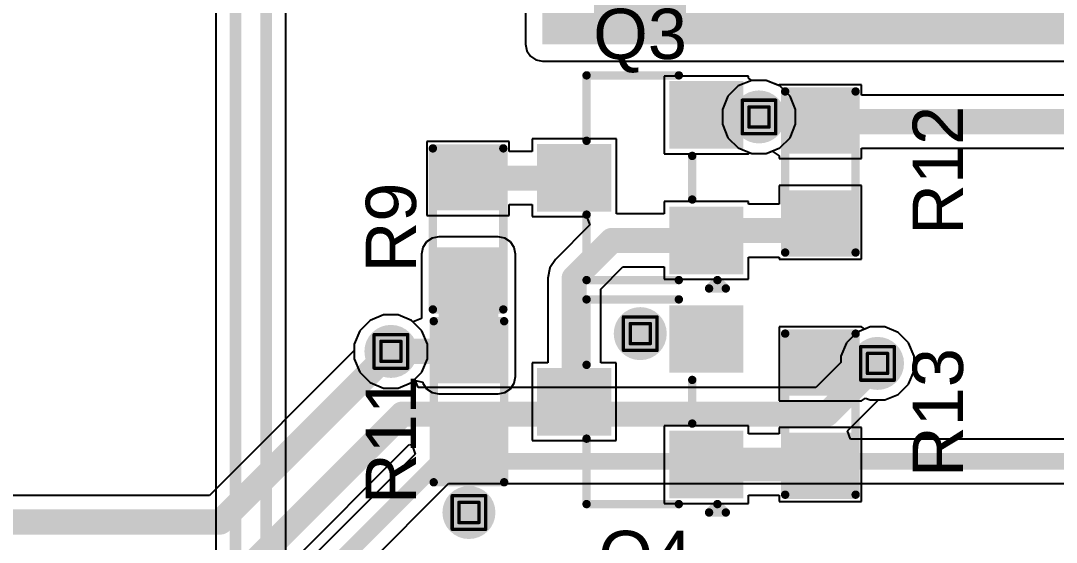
# Model space of a CAD drawing. Header units: inches. Extents: x -6 to 198, y 0 to 119.
# Drawn here: x 22.61 to 38.29, y 30.52 to 38.42 of the extents above; entities that cross this region are included whole.
import ezdxf

# ---------------------------------------------------------------- set-up
doc = ezdxf.new("R2010")
doc.units = ezdxf.units.IN
for name, color, linetype in [('Bottom Layer', 5, 'Continuous'), ('Bottom Solder', 6, 'Continuous'), ('Drill Drawing', 1, 'Continuous'), ('Top Layer', 1, 'Continuous'), ('Top Overlay', 2, 'Continuous'), ('Top Paste', 8, 'Continuous'), ('Top Solder', 216, 'Continuous'), ('Via Holes', 16, 'Continuous')]:
    doc.layers.add(name, color=color, linetype=linetype)
doc.styles.add('Arial', font='', dxfattribs={"height": 0.2})
doc.styles.get('Arial').set_extended_font_data('Arial')

# ---------------------------------------------------------------- blocks, each defined once
blk = doc.blocks.new('R___0603_57')
at = {"layer": 'Top Layer'}
for points in [[(-0.3809999999999999, 0.4445), (-0.3809999999999999, -0.4445), (-1.143, -0.4445), (-1.143, 0.4445)], [(1.143, 0.4445), (1.143, -0.4445), (0.3809999999999999, -0.4445), (0.3809999999999999, 0.4445)]]:
    blk.add_hatch(color=1, dxfattribs=at).paths.add_polyline_path(points)
at = {"layer": 'Top Paste'}
for points in [[(-0.3809999999999999, 0.4445), (-0.3809999999999999, -0.4445), (-1.143, -0.4445), (-1.143, 0.4445)], [(1.143, 0.4445), (1.143, -0.4445), (0.3809999999999999, -0.4445), (0.3809999999999999, 0.4445)]]:
    blk.add_hatch(color=8, dxfattribs=at).paths.add_polyline_path(points)
at = {"layer": 'Top Solder'}
for points in [[(-0.2794, 0.5460999999999999), (-0.2794, -0.5460999999999999), (-1.2446, -0.5460999999999999), (-1.2446, 0.5460999999999999)], [(1.2446, 0.5460999999999999), (1.2446, -0.5460999999999999), (0.2794, -0.5460999999999999), (0.2794, 0.5460999999999999)]]:
    blk.add_hatch(color=216, dxfattribs=at).paths.add_polyline_path(points)
at = {"layer": 'Top Overlay', "const_width": 0.127}
for points in [[(1.2192, 0.5334), (-1.2192, 0.5334)], [(-1.2192, -0.5334), (-1.2192, 0.5334)], [(1.2192, -0.5334), (1.2192, 0.5334)], [(1.2192, -0.5334), (-1.2192, -0.5334)]]:
    blk.add_lwpolyline(points, dxfattribs=at)
at = {"layer": 'Top Overlay', "const_width": 0.0635}
for points in [[(-1.25095, 0.5334, 1), (-1.18745, 0.5334, 1)], [(-1.25095, 0.5334, 1), (-1.18745, 0.5334, 1)], [(1.18745, 0.5334, 1), (1.25095, 0.5334, 1)], [(1.18745, 0.5334, 1), (1.25095, 0.5334, 1)], [(-1.25095, -0.5334, 1), (-1.18745, -0.5334, 1)], [(-1.25095, -0.5334, 1), (-1.18745, -0.5334, 1)], [(1.18745, -0.5334, 1), (1.25095, -0.5334, 1)], [(1.18745, -0.5334, 1), (1.25095, -0.5334, 1)]]:
    blk.add_lwpolyline(points, format="xyb", close=True, dxfattribs=at)
blk = doc.blocks.new('R___0603_58')
at = {"layer": 'Top Layer'}
for points in [[(-0.3809999999999999, 0.4445), (-0.3809999999999999, -0.4445), (-1.143, -0.4445), (-1.143, 0.4445)], [(1.143, 0.4445), (1.143, -0.4445), (0.3809999999999999, -0.4445), (0.3809999999999999, 0.4445)]]:
    blk.add_hatch(color=1, dxfattribs=at).paths.add_polyline_path(points)
at = {"layer": 'Top Paste'}
for points in [[(-0.3809999999999999, 0.4445), (-0.3809999999999999, -0.4445), (-1.143, -0.4445), (-1.143, 0.4445)], [(1.143, 0.4445), (1.143, -0.4445), (0.3809999999999999, -0.4445), (0.3809999999999999, 0.4445)]]:
    blk.add_hatch(color=8, dxfattribs=at).paths.add_polyline_path(points)
at = {"layer": 'Top Solder'}
for points in [[(-0.2794, 0.5460999999999999), (-0.2794, -0.5460999999999999), (-1.2446, -0.5460999999999999), (-1.2446, 0.5460999999999999)], [(1.2446, 0.5460999999999999), (1.2446, -0.5460999999999999), (0.2794, -0.5460999999999999), (0.2794, 0.5460999999999999)]]:
    blk.add_hatch(color=216, dxfattribs=at).paths.add_polyline_path(points)
at = {"layer": 'Top Overlay', "const_width": 0.127}
for points in [[(1.2192, 0.5334), (-1.2192, 0.5334)], [(-1.2192, -0.5334), (-1.2192, 0.5334)], [(1.2192, -0.5334), (1.2192, 0.5334)], [(1.2192, -0.5334), (-1.2192, -0.5334)]]:
    blk.add_lwpolyline(points, dxfattribs=at)
at = {"layer": 'Top Overlay', "const_width": 0.0635}
for points in [[(-1.25095, 0.5334, 1), (-1.18745, 0.5334, 1)], [(-1.25095, 0.5334, 1), (-1.18745, 0.5334, 1)], [(1.18745, 0.5334, 1), (1.25095, 0.5334, 1)], [(1.18745, 0.5334, 1), (1.25095, 0.5334, 1)], [(-1.25095, -0.5334, 1), (-1.18745, -0.5334, 1)], [(-1.25095, -0.5334, 1), (-1.18745, -0.5334, 1)], [(1.18745, -0.5334, 1), (1.25095, -0.5334, 1)], [(1.18745, -0.5334, 1), (1.25095, -0.5334, 1)]]:
    blk.add_lwpolyline(points, format="xyb", close=True, dxfattribs=at)
blk = doc.blocks.new('R___0603_59')
at = {"layer": 'Top Layer'}
for points in [[(-0.3809999999999999, 0.4445), (-0.3809999999999999, -0.4445), (-1.143, -0.4445), (-1.143, 0.4445)], [(1.143, 0.4445), (1.143, -0.4445), (0.3809999999999999, -0.4445), (0.3809999999999999, 0.4445)]]:
    blk.add_hatch(color=1, dxfattribs=at).paths.add_polyline_path(points)
at = {"layer": 'Top Paste'}
for points in [[(-0.3809999999999999, 0.4445), (-0.3809999999999999, -0.4445), (-1.143, -0.4445), (-1.143, 0.4445)], [(1.143, 0.4445), (1.143, -0.4445), (0.3809999999999999, -0.4445), (0.3809999999999999, 0.4445)]]:
    blk.add_hatch(color=8, dxfattribs=at).paths.add_polyline_path(points)
at = {"layer": 'Top Solder'}
for points in [[(-0.2794, 0.5460999999999999), (-0.2794, -0.5460999999999999), (-1.2446, -0.5460999999999999), (-1.2446, 0.5460999999999999)], [(1.2446, 0.5460999999999999), (1.2446, -0.5460999999999999), (0.2794, -0.5460999999999999), (0.2794, 0.5460999999999999)]]:
    blk.add_hatch(color=216, dxfattribs=at).paths.add_polyline_path(points)
at = {"layer": 'Top Overlay', "const_width": 0.127}
for points in [[(-1.2192, 0.5334), (-1.2192, -0.5334)], [(-1.2192, 0.5334), (1.2192, 0.5334)], [(1.2192, 0.5334), (1.2192, -0.5334)], [(-1.2192, -0.5334), (1.2192, -0.5334)]]:
    blk.add_lwpolyline(points, dxfattribs=at)
at = {"layer": 'Top Overlay', "const_width": 0.0635}
for points in [[(-1.25095, 0.5334, 1), (-1.18745, 0.5334, 1)], [(-1.25095, 0.5334, 1), (-1.18745, 0.5334, 1)], [(1.18745, 0.5334, 1), (1.25095, 0.5334, 1)], [(1.18745, 0.5334, 1), (1.25095, 0.5334, 1)], [(-1.25095, -0.5334, 1), (-1.18745, -0.5334, 1)], [(-1.25095, -0.5334, 1), (-1.18745, -0.5334, 1)], [(1.18745, -0.5334, 1), (1.25095, -0.5334, 1)], [(1.18745, -0.5334, 1), (1.25095, -0.5334, 1)]]:
    blk.add_lwpolyline(points, format="xyb", close=True, dxfattribs=at)
blk = doc.blocks.new('R___0603_61')
at = {"layer": 'Top Layer'}
for points in [[(-0.3809999999999999, 0.4445), (-0.3809999999999999, -0.4445), (-1.143, -0.4445), (-1.143, 0.4445)], [(1.143, 0.4445), (1.143, -0.4445), (0.3809999999999999, -0.4445), (0.3809999999999999, 0.4445)]]:
    blk.add_hatch(color=1, dxfattribs=at).paths.add_polyline_path(points)
at = {"layer": 'Top Paste'}
for points in [[(-0.3809999999999999, 0.4445), (-0.3809999999999999, -0.4445), (-1.143, -0.4445), (-1.143, 0.4445)], [(1.143, 0.4445), (1.143, -0.4445), (0.3809999999999999, -0.4445), (0.3809999999999999, 0.4445)]]:
    blk.add_hatch(color=8, dxfattribs=at).paths.add_polyline_path(points)
at = {"layer": 'Top Solder'}
for points in [[(-0.2794, 0.5460999999999999), (-0.2794, -0.5460999999999999), (-1.2446, -0.5460999999999999), (-1.2446, 0.5460999999999999)], [(1.2446, 0.5460999999999999), (1.2446, -0.5460999999999999), (0.2794, -0.5460999999999999), (0.2794, 0.5460999999999999)]]:
    blk.add_hatch(color=216, dxfattribs=at).paths.add_polyline_path(points)
at = {"layer": 'Top Overlay', "const_width": 0.127}
for points in [[(-1.2192, -0.5334), (-1.2192, 0.5334)], [(1.2192, 0.5334), (-1.2192, 0.5334)], [(1.2192, -0.5334), (1.2192, 0.5334)], [(1.2192, -0.5334), (-1.2192, -0.5334)]]:
    blk.add_lwpolyline(points, dxfattribs=at)
at = {"layer": 'Top Overlay', "const_width": 0.0635}
for points in [[(-1.25095, 0.5334, 1), (-1.18745, 0.5334, 1)], [(-1.25095, 0.5334, 1), (-1.18745, 0.5334, 1)], [(1.18745, 0.5334, 1), (1.25095, 0.5334, 1)], [(1.18745, 0.5334, 1), (1.25095, 0.5334, 1)], [(-1.25095, -0.5334, 1), (-1.18745, -0.5334, 1)], [(-1.25095, -0.5334, 1), (-1.18745, -0.5334, 1)], [(1.18745, -0.5334, 1), (1.25095, -0.5334, 1)], [(1.18745, -0.5334, 1), (1.25095, -0.5334, 1)]]:
    blk.add_lwpolyline(points, format="xyb", close=True, dxfattribs=at)
blk = doc.blocks.new('SOT_23_70')
at = {"layer": 'Top Layer'}
for points in [[(-0.41000045, 1.46000089), (0.41000045, 1.46000089), (0.41000045, 0.54000019), (-0.41000045, 0.54000019)], [(-1.36000109, -0.54000019), (-0.54000019, -0.54000019), (-0.54000019, -1.46000089), (-1.36000109, -1.46000089)], [(0.54000019, -0.54000019), (1.36000109, -0.54000019), (1.36000109, -1.46000089), (0.54000019, -1.46000089)]]:
    blk.add_hatch(color=1, dxfattribs=at).paths.add_polyline_path(points)
at = {"layer": 'Top Paste'}
for points in [[(-0.41000045, 1.46000089), (0.41000045, 1.46000089), (0.41000045, 0.54000019), (-0.41000045, 0.54000019)], [(-1.36000109, -0.54000019), (-0.54000019, -0.54000019), (-0.54000019, -1.46000089), (-1.36000109, -1.46000089)], [(0.54000019, -0.54000019), (1.36000109, -0.54000019), (1.36000109, -1.46000089), (0.54000019, -1.46000089)]]:
    blk.add_hatch(color=8, dxfattribs=at).paths.add_polyline_path(points)
at = {"layer": 'Top Solder'}
for points in [[(-0.51160045, 1.56160089), (0.51160045, 1.56160089), (0.51160045, 0.43840019), (-0.51160045, 0.43840019)], [(-1.46160109, -0.43840019), (-0.43840019, -0.43840019), (-0.43840019, -1.56160089), (-1.46160109, -1.56160089)], [(0.43840019, -0.43840019), (1.46160109, -0.43840019), (1.46160109, -1.56160089), (0.43840019, -1.56160089)]]:
    blk.add_hatch(color=216, dxfattribs=at).paths.add_polyline_path(points)
at = {"layer": 'Top Overlay', "const_width": 0.127}
for points in [[(-1.5494, 0.8128), (-0.5588, 0.8128)], [(-1.5494, 0.8128), (-1.5494, -0.5841999999999999)], [(0.5588, 0.8128), (1.5494, 0.8128)], [(1.5494, 0.8128), (1.5494, -0.5841999999999999)], [(-0.3302, -0.7874), (0.3302, -0.7874)], [(-1.6764, -1.0414), (-1.6764, -1.2954)], [(-1.6764, -1.0414), (-1.5494, -1.1684)], [(-1.5494, -1.1684), (-1.6764, -1.2954)]]:
    blk.add_lwpolyline(points, dxfattribs=at)
at = {"layer": 'Top Overlay', "const_width": 0.0635}
for points in [[(-1.58115, 0.8128, 1), (-1.51765, 0.8128, 1)], [(-1.58115, 0.8128, 1), (-1.51765, 0.8128, 1)], [(-0.5905499999999999, 0.8128, 1), (-0.52705, 0.8128, 1)], [(0.52705, 0.8128, 1), (0.5905499999999999, 0.8128, 1)], [(1.51765, 0.8128, 1), (1.58115, 0.8128, 1)], [(1.51765, 0.8128, 1), (1.58115, 0.8128, 1)], [(-1.58115, -0.5841999999999999, 1), (-1.51765, -0.5841999999999999, 1)], [(1.51765, -0.5841999999999999, 1), (1.58115, -0.5841999999999999, 1)], [(-0.36195, -0.7874, 1), (-0.29845, -0.7874, 1)], [(0.29845, -0.7874, 1), (0.36195, -0.7874, 1)], [(-1.70815, -1.0414, 1), (-1.64465, -1.0414, 1)], [(-1.70815, -1.0414, 1), (-1.64465, -1.0414, 1)], [(-1.70815, -1.2954, 1), (-1.64465, -1.2954, 1)], [(-1.70815, -1.2954, 1), (-1.64465, -1.2954, 1)], [(-1.58115, -1.1684, 1), (-1.51765, -1.1684, 1)], [(-1.58115, -1.1684, 1), (-1.51765, -1.1684, 1)]]:
    blk.add_lwpolyline(points, format="xyb", close=True, dxfattribs=at)
blk = doc.blocks.new('SOT_23_71')
at = {"layer": 'Top Layer'}
for points in [[(-0.41000045, 1.46000089), (0.41000045, 1.46000089), (0.41000045, 0.54000019), (-0.41000045, 0.54000019)], [(-1.36000109, -0.54000019), (-0.54000019, -0.54000019), (-0.54000019, -1.46000089), (-1.36000109, -1.46000089)], [(0.54000019, -0.54000019), (1.36000109, -0.54000019), (1.36000109, -1.46000089), (0.54000019, -1.46000089)]]:
    blk.add_hatch(color=1, dxfattribs=at).paths.add_polyline_path(points)
at = {"layer": 'Top Paste'}
for points in [[(-0.41000045, 1.46000089), (0.41000045, 1.46000089), (0.41000045, 0.54000019), (-0.41000045, 0.54000019)], [(-1.36000109, -0.54000019), (-0.54000019, -0.54000019), (-0.54000019, -1.46000089), (-1.36000109, -1.46000089)], [(0.54000019, -0.54000019), (1.36000109, -0.54000019), (1.36000109, -1.46000089), (0.54000019, -1.46000089)]]:
    blk.add_hatch(color=8, dxfattribs=at).paths.add_polyline_path(points)
at = {"layer": 'Top Solder'}
for points in [[(-0.51160045, 1.56160089), (0.51160045, 1.56160089), (0.51160045, 0.43840019), (-0.51160045, 0.43840019)], [(-1.46160109, -0.43840019), (-0.43840019, -0.43840019), (-0.43840019, -1.56160089), (-1.46160109, -1.56160089)], [(0.43840019, -0.43840019), (1.46160109, -0.43840019), (1.46160109, -1.56160089), (0.43840019, -1.56160089)]]:
    blk.add_hatch(color=216, dxfattribs=at).paths.add_polyline_path(points)
at = {"layer": 'Top Overlay', "const_width": 0.127}
for points in [[(-1.5494, 0.8128), (-1.5494, -0.5841999999999999)], [(-1.5494, 0.8128), (-0.5588, 0.8128)], [(0.5588, 0.8128), (1.5494, 0.8128)], [(1.5494, 0.8128), (1.5494, -0.5841999999999999)], [(-0.3302, -0.7874), (0.3302, -0.7874)], [(-1.6764, -1.0414), (-1.5494, -1.1684)], [(-1.6764, -1.0414), (-1.6764, -1.2954)], [(-1.5494, -1.1684), (-1.6764, -1.2954)]]:
    blk.add_lwpolyline(points, dxfattribs=at)
at = {"layer": 'Top Overlay', "const_width": 0.0635}
for points in [[(-1.58115, 0.8128, 1), (-1.51765, 0.8128, 1)], [(-1.58115, 0.8128, 1), (-1.51765, 0.8128, 1)], [(-0.5905499999999999, 0.8128, 1), (-0.52705, 0.8128, 1)], [(0.52705, 0.8128, 1), (0.5905499999999999, 0.8128, 1)], [(1.51765, 0.8128, 1), (1.58115, 0.8128, 1)], [(1.51765, 0.8128, 1), (1.58115, 0.8128, 1)], [(-1.58115, -0.5841999999999999, 1), (-1.51765, -0.5841999999999999, 1)], [(1.51765, -0.5841999999999999, 1), (1.58115, -0.5841999999999999, 1)], [(-0.36195, -0.7874, 1), (-0.29845, -0.7874, 1)], [(0.29845, -0.7874, 1), (0.36195, -0.7874, 1)], [(-1.70815, -1.0414, 1), (-1.64465, -1.0414, 1)], [(-1.70815, -1.0414, 1), (-1.64465, -1.0414, 1)], [(-1.70815, -1.2954, 1), (-1.64465, -1.2954, 1)], [(-1.70815, -1.2954, 1), (-1.64465, -1.2954, 1)], [(-1.58115, -1.1684, 1), (-1.51765, -1.1684, 1)], [(-1.58115, -1.1684, 1), (-1.51765, -1.1684, 1)]]:
    blk.add_lwpolyline(points, format="xyb", close=True, dxfattribs=at)

msp = doc.modelspace()

# ---------------------------------------------------------------- hatches: boundary and pattern name
at = {"layer": 'Bottom Layer'}
msp.add_hatch(color=5, dxfattribs=at).paths.add_polyline_path([(30.51404616, 38.06451619999999), (44.40718576, 38.06451619999999), (44.40718576, 40.47623604), (30.51404616, 40.47623604)])
h = msp.add_hatch(color=5, dxfattribs=at)
edge = h.paths.add_edge_path()
edge.add_arc((33.79220064, 36.96310107999999), 0.2999994, 0, 360)
h = msp.add_hatch(color=5, dxfattribs=at)
edge = h.paths.add_edge_path()
edge.add_arc((31.99459946, 33.68302128), 0.2999994, 0, 360)
h = msp.add_hatch(color=5, dxfattribs=at)
edge = h.paths.add_edge_path()
edge.add_arc((28.21956256, 33.41394383999999), 0.2999994, 0, 360)
h = msp.add_hatch(color=5, dxfattribs=at)
edge = h.paths.add_edge_path()
edge.add_arc((35.58652522, 33.23238464), 0.2999994, 0, 360)
h = msp.add_hatch(color=5, dxfattribs=at)
edge = h.paths.add_edge_path()
edge.add_arc((29.40082512, 30.97542192), 0.2999994, 0, 360)
at = {"layer": 'Bottom Solder'}
h = msp.add_hatch(color=6, dxfattribs=at)
edge = h.paths.add_edge_path()
edge.add_arc((33.79220064, 36.96310107999999), 0.4015993999999999, 0, 360)
h = msp.add_hatch(color=6, dxfattribs=at)
edge = h.paths.add_edge_path()
edge.add_arc((31.99459946, 33.68302128), 0.4015993999999999, 0, 360)
h = msp.add_hatch(color=6, dxfattribs=at)
edge = h.paths.add_edge_path()
edge.add_arc((28.21956256, 33.41394383999999), 0.4015993999999999, 0, 360)
h = msp.add_hatch(color=6, dxfattribs=at)
edge = h.paths.add_edge_path()
edge.add_arc((35.58652522, 33.23238464), 0.4015993999999999, 0, 360)
h = msp.add_hatch(color=6, dxfattribs=at)
edge = h.paths.add_edge_path()
edge.add_arc((29.40082512, 30.97542192), 0.4015993999999999, 0, 360)
at = {"layer": 'Top Layer'}
h = msp.add_hatch(color=1, dxfattribs=at)
edge = h.paths.add_edge_path()
edge.add_arc((33.79220064, 36.96310107999999), 0.2999994, 0, 360)
msp.add_hatch(color=1, dxfattribs=at).paths.add_polyline_path([(28.94346256, 33.03294384), (29.84516256, 33.03294384), (29.84516256, 34.88714384), (28.94346256, 34.88714384)])
h = msp.add_hatch(color=1, dxfattribs=at)
edge = h.paths.add_edge_path()
edge.add_arc((31.99459946, 33.68302128), 0.2999994, 0, 360)
h = msp.add_hatch(color=1, dxfattribs=at)
edge = h.paths.add_edge_path()
edge.add_arc((28.21956256, 33.41394383999999), 0.2999994, 0, 360)
h = msp.add_hatch(color=1, dxfattribs=at)
edge = h.paths.add_edge_path()
edge.add_arc((35.58652522, 33.23238464), 0.2999994, 0, 360)
h = msp.add_hatch(color=1, dxfattribs=at)
edge = h.paths.add_edge_path()
edge.add_arc((29.40082512, 30.97542192), 0.2999994, 0, 360)
at = {"layer": 'Top Solder'}
h = msp.add_hatch(color=216, dxfattribs=at)
edge = h.paths.add_edge_path()
edge.add_arc((33.79220064, 36.96310107999999), 0.4015993999999999, 0, 360)
h = msp.add_hatch(color=216, dxfattribs=at)
edge = h.paths.add_edge_path()
edge.add_arc((31.99459946, 33.68302128), 0.4015993999999999, 0, 360)
h = msp.add_hatch(color=216, dxfattribs=at)
edge = h.paths.add_edge_path()
edge.add_arc((28.21956256, 33.41394383999999), 0.4015993999999999, 0, 360)
h = msp.add_hatch(color=216, dxfattribs=at)
edge = h.paths.add_edge_path()
edge.add_arc((35.58652522, 33.23238464), 0.4015993999999999, 0, 360)
h = msp.add_hatch(color=216, dxfattribs=at)
edge = h.paths.add_edge_path()
edge.add_arc((29.40082512, 30.97542192), 0.4015993999999999, 0, 360)
at = {"layer": 'Via Holes'}
h = msp.add_hatch(color=7, dxfattribs=at)
edge = h.paths.add_edge_path()
edge.add_arc((33.79220064, 36.96310107999999), 0.1499997, 0, 360)
h = msp.add_hatch(color=7, dxfattribs=at)
edge = h.paths.add_edge_path()
edge.add_arc((31.99459946, 33.68302128), 0.1499997, 0, 360)
h = msp.add_hatch(color=7, dxfattribs=at)
edge = h.paths.add_edge_path()
edge.add_arc((28.21956256, 33.41394383999999), 0.1499997, 0, 360)
h = msp.add_hatch(color=7, dxfattribs=at)
edge = h.paths.add_edge_path()
edge.add_arc((35.58652522, 33.23238464), 0.1499997, 0, 360)
h = msp.add_hatch(color=7, dxfattribs=at)
edge = h.paths.add_edge_path()
edge.add_arc((29.40082512, 30.97542192), 0.1499997, 0, 360)

# ---------------------------------------------------------------- linework, layer by layer
at = {"layer": 'Bottom Layer'}
for p, q in [((30.2550703, 40.47623604), (30.2550703, 38.06451619999999)), ((30.2550703, 38.06451619999999), (30.27478324, 37.96541048)), ((30.27478324, 37.96541048), (30.33092232, 37.88139236)), ((30.33092232, 37.88139236), (30.41494044, 37.82525328)), ((30.41494044, 37.82525328), (30.51404616, 37.80554034)), ((30.51404616, 37.80554034), (41.80342414, 37.80554034)), ((33.68200274, 37.51710048), (33.47838618, 37.43275978)), ((33.90239854, 37.51710048), (33.68200274, 37.51710048)), ((34.10601509999999, 37.43275978), (33.90239854, 37.51710048)), ((33.47838618, 37.43275978), (33.32254194, 37.27691554)), ((34.26185934, 37.27691554), (34.10601509999999, 37.43275978)), ((33.32254194, 37.27691554), (33.23820124, 37.07329898)), ((34.34620004, 37.07329898), (34.26185934, 37.27691554)), ((33.23820124, 37.07329898), (33.23820124, 36.85290318)), ((34.34620004, 36.85290318), (34.34620004, 37.07329898)), ((33.23820124, 36.85290318), (33.32254194, 36.64928662)), ((34.26185934, 36.64928662), (34.34620004, 36.85290318)), ((33.32254194, 36.64928662), (33.47838618, 36.49344238)), ((34.10601509999999, 36.49344238), (34.26185934, 36.64928662)), ((33.47838618, 36.49344238), (33.68200274, 36.40910168)), ((33.68200274, 36.40910168), (33.90239854, 36.40910168)), ((33.90239854, 36.40910168), (34.10601509999999, 36.49344238)), ((27.9057481, 33.88360254), (27.74990386, 33.7277583)), ((28.10936466, 33.96794324), (27.9057481, 33.88360254)), ((28.32976046, 33.96794324), (28.10936466, 33.96794324)), ((28.53337702, 33.88360254), (28.32976046, 33.96794324)), ((28.68922126, 33.7277583), (28.53337702, 33.88360254)), ((27.74990386, 33.7277583), (27.66556316, 33.52414174)), ((28.77356196, 33.52414174), (28.68922126, 33.7277583)), ((35.47632732, 33.78638404), (35.27271076, 33.70204334)), ((35.69672311999999, 33.78638404), (35.47632732, 33.78638404)), ((35.90033967999999, 33.70204334), (35.69672311999999, 33.78638404)), ((35.27271076, 33.70204334), (35.11686651999999, 33.5461991)), ((36.05618392, 33.5461991), (35.90033967999999, 33.70204334)), ((27.66556316, 33.42762936), (25.4707517, 31.2328179)), ((27.66556316, 33.52414174), (27.66556316, 33.42762936)), ((28.77356196, 33.30374594), (28.77356196, 33.52414174)), ((35.11686651999999, 33.5461991), (35.03252582, 33.34258254)), ((36.14052461999999, 33.34258254), (36.05618392, 33.5461991)), ((28.68922126, 33.10012938), (28.77356196, 33.30374594)), ((35.03252582, 33.24607016), (34.65169092, 32.86523526)), ((35.03252582, 33.34258254), (35.03252582, 33.24607016)), ((36.14052461999999, 33.12218674), (36.14052461999999, 33.34258254)), ((28.58132714, 32.99223526), (28.68922126, 33.10012938)), ((36.05618392, 32.91857018), (36.14052461999999, 33.12218674)), ((28.63393308, 32.86523526), (28.58132714, 32.99223526)), ((34.65169092, 32.86523526), (28.63393308, 32.86523526)), ((35.90033967999999, 32.76272594), (36.05618392, 32.91857018)), ((35.13414868, 32.21232318), (35.60021074, 32.67838524)), ((35.60021074, 32.67838524), (35.69672311999999, 32.67838524)), ((35.69672311999999, 32.67838524), (35.90033967999999, 32.76272594)), ((35.17989154, 32.08532318), (35.13414868, 32.21232318)), ((25.77013134, 29.27756146), (28.49693818, 32.0043683)), ((28.49693818, 32.0043683), (28.54346336, 31.99550878)), ((28.54346336, 31.99550878), (28.58573912, 31.8581786)), ((49.36699296, 32.08532318), (35.17989154, 32.08532318)), ((28.58573912, 31.8581786), (25.35547126, 28.62791074)), ((25.73298638, 28.05317986), (29.09179094, 31.41198442)), ((29.09179094, 31.41198442), (49.22753934, 31.41198442)), ((25.4707517, 31.2328179), (17.44366082, 31.2328179))]:
    msp.add_line(p, q, dxfattribs=at)
for points, const_width in [([(25.63702264, 30.83140392), (28.21956256, 33.41394383999999)], 0.3809999999999999), ([(34.81796186, 32.46382128), (35.58652522, 33.23238464)], 0.3809999999999999), ([(25.48628888, 29.56140392), (28.38870624, 32.46382128)], 0.3809999999999999), ([(28.38870624, 32.46382128), (34.81796186, 32.46382128)], 0.3809999999999999), ([(25.49492488, 28.29124136), (28.95233732, 31.7486538)], 0.254), ([(28.95233732, 31.7486538), (49.36699296, 31.7486538)], 0.254), ([(17.06160164, 30.83140392), (25.63702264, 30.83140392)], 0.3809999999999999)]:
    msp.add_lwpolyline(points, dxfattribs=dict(at, const_width=const_width))
for points, const_width in [([(28.12431256, 33.41394383999999, 1), (28.31481256, 33.41394383999999, 1)], 0.1905), ([(35.49127522, 33.23238464, 1), (35.68177522, 33.23238464, 1)], 0.1905), ([(28.29345623999999, 32.46382128, 1), (28.48395624, 32.46382128, 1)], 0.1905), ([(28.29345623999999, 32.46382128, 1), (28.48395624, 32.46382128, 1)], 0.1905), ([(34.72271186, 32.46382128, 1), (34.91321186, 32.46382128, 1)], 0.1905), ([(34.72271186, 32.46382128, 1), (34.91321186, 32.46382128, 1)], 0.1905), ([(28.88883732, 31.7486538, 1), (29.01583732, 31.7486538, 1)], 0.127), ([(28.88883732, 31.7486538, 1), (29.01583732, 31.7486538, 1)], 0.127), ([(25.54177264, 30.83140392, 1), (25.73227264, 30.83140392, 1)], 0.1905), ([(25.54177264, 30.83140392, 1), (25.73227264, 30.83140392, 1)], 0.1905)]:
    msp.add_lwpolyline(points, format="xyb", close=True, dxfattribs=dict(at, const_width=const_width))
at = {"layer": 'Drill Drawing', "const_width": 0.0508}
for points in [[(33.53820064, 37.21710108), (34.04620064, 37.21710108)], [(33.53820064, 36.70910108), (33.53820064, 37.21710108)], [(34.04620064, 36.70910108), (34.04620064, 37.21710108)], [(33.63980064, 37.11550107999999), (33.94460064, 37.11550107999999)], [(33.63980064, 36.81070107999999), (33.63980064, 37.11550107999999)], [(33.94460064, 36.81070107999999), (33.94460064, 37.11550107999999)], [(33.53820064, 36.70910108), (34.04620064, 36.70910108)], [(33.63980064, 36.81070107999999), (33.94460064, 36.81070107999999)], [(31.74059946, 33.93702128), (32.24859945999999, 33.93702128)], [(31.74059946, 33.42902127999999), (31.74059946, 33.93702128)], [(32.24859945999999, 33.42902127999999), (32.24859945999999, 33.93702128)], [(31.84219946, 33.83542128), (32.14699946, 33.83542128)], [(31.84219946, 33.53062128), (31.84219946, 33.83542128)], [(32.14699946, 33.53062128), (32.14699946, 33.83542128)], [(27.96556256, 33.66794384), (28.47356256, 33.66794384)], [(27.96556256, 33.15994384), (27.96556256, 33.66794384)], [(28.06716256, 33.56634383999999), (28.37196256, 33.56634383999999)], [(28.06716256, 33.26154383999999), (28.06716256, 33.56634383999999)], [(28.37196256, 33.26154383999999), (28.37196256, 33.56634383999999)], [(28.47356256, 33.15994384), (28.47356256, 33.66794384)], [(31.84219946, 33.53062128), (32.14699946, 33.53062128)], [(31.74059946, 33.42902127999999), (32.24859945999999, 33.42902127999999)], [(35.33252521999999, 33.48638464), (35.84052522, 33.48638464)], [(35.33252521999999, 32.97838464), (35.33252521999999, 33.48638464)], [(35.43412522, 33.38478464), (35.73892522, 33.38478464)], [(35.43412522, 33.07998464), (35.43412522, 33.38478464)], [(35.73892522, 33.07998464), (35.73892522, 33.38478464)], [(35.84052522, 32.97838464), (35.84052522, 33.48638464)], [(28.06716256, 33.26154383999999), (28.37196256, 33.26154383999999)], [(27.96556256, 33.15994384), (28.47356256, 33.15994384)], [(35.43412522, 33.07998464), (35.73892522, 33.07998464)], [(35.33252521999999, 32.97838464), (35.84052522, 32.97838464)], [(29.14682512, 31.22942192), (29.65482511999999, 31.22942192)], [(29.14682512, 30.72142192), (29.14682512, 31.22942192)], [(29.65482511999999, 30.72142192), (29.65482511999999, 31.22942192)], [(29.24842512, 31.12782192), (29.55322512, 31.12782192)], [(29.24842512, 30.82302192), (29.24842512, 31.12782192)], [(29.55322512, 30.82302192), (29.55322512, 31.12782192)], [(29.14682512, 30.72142192), (29.65482511999999, 30.72142192)], [(29.24842512, 30.82302192), (29.55322512, 30.82302192)]]:
    msp.add_lwpolyline(points, dxfattribs=at)
at = {"layer": 'Drill Drawing', "const_width": 0.0254}
for points in [[(33.52550064, 37.21710108, 1), (33.55090064, 37.21710108, 1)], [(33.52550064, 37.21710108, 1), (33.55090064, 37.21710108, 1)], [(34.03350063999999, 37.21710108, 1), (34.05890064, 37.21710108, 1)], [(34.03350063999999, 37.21710108, 1), (34.05890064, 37.21710108, 1)], [(33.62710063999999, 37.11550107999999, 1), (33.65250064, 37.11550107999999, 1)], [(33.62710063999999, 37.11550107999999, 1), (33.65250064, 37.11550107999999, 1)], [(33.93190063999999, 37.11550107999999, 1), (33.95730064, 37.11550107999999, 1)], [(33.93190063999999, 37.11550107999999, 1), (33.95730064, 37.11550107999999, 1)], [(33.52550064, 36.70910108, 1), (33.55090064, 36.70910108, 1)], [(33.52550064, 36.70910108, 1), (33.55090064, 36.70910108, 1)], [(33.62710063999999, 36.81070107999999, 1), (33.65250064, 36.81070107999999, 1)], [(33.62710063999999, 36.81070107999999, 1), (33.65250064, 36.81070107999999, 1)], [(33.93190063999999, 36.81070107999999, 1), (33.95730064, 36.81070107999999, 1)], [(33.93190063999999, 36.81070107999999, 1), (33.95730064, 36.81070107999999, 1)], [(34.03350063999999, 36.70910108, 1), (34.05890064, 36.70910108, 1)], [(34.03350063999999, 36.70910108, 1), (34.05890064, 36.70910108, 1)], [(31.72789946, 33.93702128, 1), (31.75329946, 33.93702128, 1)], [(31.72789946, 33.93702128, 1), (31.75329946, 33.93702128, 1)], [(32.23589946, 33.93702128, 1), (32.26129946, 33.93702128, 1)], [(32.23589946, 33.93702128, 1), (32.26129946, 33.93702128, 1)], [(31.82949946, 33.83542128, 1), (31.85489946, 33.83542128, 1)], [(31.82949946, 33.83542128, 1), (31.85489946, 33.83542128, 1)], [(32.13429946, 33.83542128, 1), (32.15969946, 33.83542128, 1)], [(32.13429946, 33.83542128, 1), (32.15969946, 33.83542128, 1)], [(27.95286256, 33.66794384, 1), (27.97826256, 33.66794384, 1)], [(27.95286256, 33.66794384, 1), (27.97826256, 33.66794384, 1)], [(28.05446256, 33.56634383999999, 1), (28.07986256, 33.56634383999999, 1)], [(28.05446256, 33.56634383999999, 1), (28.07986256, 33.56634383999999, 1)], [(28.35926256, 33.56634383999999, 1), (28.38466256, 33.56634383999999, 1)], [(28.35926256, 33.56634383999999, 1), (28.38466256, 33.56634383999999, 1)], [(28.46086256, 33.66794384, 1), (28.48626256, 33.66794384, 1)], [(28.46086256, 33.66794384, 1), (28.48626256, 33.66794384, 1)], [(31.82949946, 33.53062128, 1), (31.85489946, 33.53062128, 1)], [(31.82949946, 33.53062128, 1), (31.85489946, 33.53062128, 1)], [(32.13429946, 33.53062128, 1), (32.15969946, 33.53062128, 1)], [(32.13429946, 33.53062128, 1), (32.15969946, 33.53062128, 1)], [(31.72789946, 33.42902127999999, 1), (31.75329946, 33.42902127999999, 1)], [(31.72789946, 33.42902127999999, 1), (31.75329946, 33.42902127999999, 1)], [(32.23589946, 33.42902127999999, 1), (32.26129946, 33.42902127999999, 1)], [(32.23589946, 33.42902127999999, 1), (32.26129946, 33.42902127999999, 1)], [(35.31982522, 33.48638464, 1), (35.34522522, 33.48638464, 1)], [(35.31982522, 33.48638464, 1), (35.34522522, 33.48638464, 1)], [(35.42142522, 33.38478464, 1), (35.44682522, 33.38478464, 1)], [(35.42142522, 33.38478464, 1), (35.44682522, 33.38478464, 1)], [(35.72622522, 33.38478464, 1), (35.75162522, 33.38478464, 1)], [(35.72622522, 33.38478464, 1), (35.75162522, 33.38478464, 1)], [(35.82782521999999, 33.48638464, 1), (35.85322522, 33.48638464, 1)], [(35.82782521999999, 33.48638464, 1), (35.85322522, 33.48638464, 1)], [(28.05446256, 33.26154383999999, 1), (28.07986256, 33.26154383999999, 1)], [(28.05446256, 33.26154383999999, 1), (28.07986256, 33.26154383999999, 1)], [(28.35926256, 33.26154383999999, 1), (28.38466256, 33.26154383999999, 1)], [(28.35926256, 33.26154383999999, 1), (28.38466256, 33.26154383999999, 1)], [(27.95286256, 33.15994384, 1), (27.97826256, 33.15994384, 1)], [(27.95286256, 33.15994384, 1), (27.97826256, 33.15994384, 1)], [(28.46086256, 33.15994384, 1), (28.48626256, 33.15994384, 1)], [(28.46086256, 33.15994384, 1), (28.48626256, 33.15994384, 1)], [(35.42142522, 33.07998464, 1), (35.44682522, 33.07998464, 1)], [(35.42142522, 33.07998464, 1), (35.44682522, 33.07998464, 1)], [(35.72622522, 33.07998464, 1), (35.75162522, 33.07998464, 1)], [(35.72622522, 33.07998464, 1), (35.75162522, 33.07998464, 1)], [(35.31982522, 32.97838464, 1), (35.34522522, 32.97838464, 1)], [(35.31982522, 32.97838464, 1), (35.34522522, 32.97838464, 1)], [(35.82782521999999, 32.97838464, 1), (35.85322522, 32.97838464, 1)], [(35.82782521999999, 32.97838464, 1), (35.85322522, 32.97838464, 1)], [(29.13412512, 31.22942192, 1), (29.15952512, 31.22942192, 1)], [(29.13412512, 31.22942192, 1), (29.15952512, 31.22942192, 1)], [(29.64212512, 31.22942192, 1), (29.66752512, 31.22942192, 1)], [(29.64212512, 31.22942192, 1), (29.66752512, 31.22942192, 1)], [(29.23572512, 31.12782192, 1), (29.26112512, 31.12782192, 1)], [(29.23572512, 31.12782192, 1), (29.26112512, 31.12782192, 1)], [(29.54052512, 31.12782192, 1), (29.56592512, 31.12782192, 1)], [(29.54052512, 31.12782192, 1), (29.56592512, 31.12782192, 1)], [(29.13412512, 30.72142192, 1), (29.15952512, 30.72142192, 1)], [(29.13412512, 30.72142192, 1), (29.15952512, 30.72142192, 1)], [(29.23572512, 30.82302192, 1), (29.26112512, 30.82302192, 1)], [(29.23572512, 30.82302192, 1), (29.26112512, 30.82302192, 1)], [(29.54052512, 30.82302192, 1), (29.56592512, 30.82302192, 1)], [(29.54052512, 30.82302192, 1), (29.56592512, 30.82302192, 1)], [(29.64212512, 30.72142192, 1), (29.66752512, 30.72142192, 1)], [(29.64212512, 30.72142192, 1), (29.66752512, 30.72142192, 1)]]:
    msp.add_lwpolyline(points, format="xyb", close=True, dxfattribs=at)
at = {"layer": 'Top Layer'}
for p, q in [((26.62684286, 24.5830598), (26.62684286, 46.21520094)), ((25.56891762, 42.83905072), (25.56891762, 24.89790296)), ((33.63239908, 37.58099418), (32.35680092, 37.58099418)), ((32.35680092, 37.58099418), (32.35680092, 36.40539582)), ((33.63239908, 37.55024494), (33.63239908, 37.58099418)), ((33.68200528, 37.51710048), (33.63239908, 37.55024494)), ((33.90239854, 37.51710048), (33.68200528, 37.51710048)), ((34.08570018, 37.4411748), (33.90239854, 37.51710048)), ((34.0995, 37.45039754), (34.08570018, 37.4411748)), ((34.0995, 37.450395), (34.0995, 37.45039754)), ((35.3441, 37.450395), (34.0995, 37.450395)), ((35.3441, 37.29300898), (35.3441, 37.450395)), ((38.70816489999999, 37.29300898), (35.3441, 37.29300898)), ((30.01026256, 36.58894384), (28.76566256, 36.58894384)), ((28.76566256, 36.58894384), (28.76566256, 35.47134384)), ((30.01026256, 36.43808308), (30.01026256, 36.58894384)), ((31.632398, 36.63099354), (30.35679984, 36.63099354)), ((30.35679984, 36.63099354), (30.35679984, 36.43808308)), ((31.632398, 35.4946077), (31.632398, 36.63099354)), ((30.35679984, 36.43808308), (30.01026256, 36.43808308)), ((32.35680092, 36.40539582), (33.63239908, 36.40539582)), ((33.63239908, 36.40539328), (33.65480695999999, 36.42036658)), ((33.63239908, 36.40539582), (33.63239908, 36.40539328)), ((33.65480695999999, 36.42036658), (33.68200274, 36.40910168)), ((33.68200274, 36.40910168), (33.90239854, 36.40910168)), ((33.90239854, 36.40910168), (33.99390204, 36.44700356)), ((33.99390204, 36.44700356), (34.0995, 36.3764449)), ((34.0995, 36.3764449), (34.0995, 36.332795)), ((35.3441, 36.332795), (35.3441, 36.49018102)), ((35.3441, 36.49018102), (38.87443584, 36.49018102)), ((34.0995, 36.332795), (35.3441, 36.332795)), ((35.3441, 35.926395), (34.0995, 35.926395)), ((34.0995, 35.926395), (34.0995, 35.64523478)), ((35.3441, 34.808795), (35.3441, 35.926395)), ((30.01026256, 35.47134384), (30.01026256, 35.63525512)), ((30.01026256, 35.63525512), (30.35679984, 35.63525512)), ((30.35679984, 35.63525512), (30.35679984, 35.45539518)), ((33.63239908, 35.6809929), (32.35680092, 35.6809929)), ((32.35680092, 35.6809929), (32.35680092, 35.4946077)), ((33.63239908, 35.64523478), (33.63239908, 35.6809929)), ((34.0995, 35.64523478), (33.63239908, 35.64523478)), ((28.76566256, 35.47134384), (30.01026256, 35.47134384)), ((30.35679984, 35.45539518), (31.17940932, 35.45539518)), ((31.17940932, 35.45539518), (31.23201526, 35.32839518)), ((32.35680092, 35.4946077), (31.632398, 35.4946077)), ((31.23201526, 35.32839518), (30.71067264, 34.80705256)), ((28.84435684, 35.12640676), (28.76033872, 35.07026767999999)), ((28.94346256, 35.1461197), (28.84435684, 35.12640676)), ((29.84516256, 35.1461197), (28.94346256, 35.1461197)), ((29.94426828, 35.12640676), (29.84516256, 35.1461197)), ((30.0282864, 35.07026767999999), (29.94426828, 35.12640676)), ((28.70419964, 34.98624956), (28.6844867, 34.88714384)), ((28.76033872, 35.07026767999999), (28.70419964, 34.98624956)), ((30.08442548, 34.98624956), (30.0282864, 35.07026767999999)), ((30.10413842, 34.88714384), (30.08442548, 34.98624956)), ((28.6844867, 34.88714384), (28.6844867, 33.9120988)), ((30.10413842, 33.03294384), (30.10413842, 34.88714384)), ((30.71067264, 34.80705256), (30.62365732, 34.67682422)), ((33.63239908, 34.50539454), (33.63239908, 34.84240681999999)), ((33.63239908, 34.84240681999999), (34.0995, 34.84240681999999)), ((34.0995, 34.84240681999999), (34.0995, 34.808795)), ((34.0995, 34.808795), (35.3441, 34.808795)), ((30.62365732, 34.67682422), (30.59310112, 34.5232101)), ((31.39592908, 34.35693916), (31.73076966, 34.69177974)), ((31.73076966, 34.69177974), (32.35680092, 34.69177974)), ((32.35680092, 34.69177974), (32.35680092, 34.50539454)), ((30.59310112, 34.5232101), (30.59310112, 33.2396211)), ((32.35680092, 34.50539454), (33.63239908, 34.50539454)), ((31.39592908, 33.2396211), (31.39592908, 34.35693916)), ((27.9057481, 33.88360254), (27.74990386, 33.7277583)), ((28.10936466, 33.96794324), (27.9057481, 33.88360254)), ((28.32976046, 33.96794324), (28.10936466, 33.96794324)), ((28.53337702, 33.88360254), (28.32976046, 33.96794324)), ((28.5574867, 33.85949286), (28.53337702, 33.88360254)), ((28.6844867, 33.9120988), (28.5574867, 33.85949286)), ((27.74990386, 33.7277583), (27.66556316, 33.52414174)), ((35.3441, 33.78462128), (34.0995, 33.78462128)), ((34.0995, 33.78462128), (34.0995, 32.66702127999999)), ((35.39307374, 33.75189846), (35.3441, 33.78462382)), ((35.3441, 33.78462382), (35.3441, 33.78462128)), ((35.47632732, 33.78638404), (35.39307374, 33.75189846)), ((35.69672311999999, 33.78638404), (35.47632732, 33.78638404)), ((35.90033967999999, 33.70204334), (35.69672311999999, 33.78638404)), ((36.05618392, 33.5461991), (35.90033967999999, 33.70204334)), ((27.66556316, 33.52414174), (27.66556316, 33.30374594)), ((36.14052461999999, 33.34258254), (36.05618392, 33.5461991)), ((27.66556316, 33.30374594), (27.74990386, 33.10012938)), ((30.59310112, 33.2396211), (30.35671602, 33.2396211)), ((30.35671602, 33.2396211), (30.35671602, 32.06402274)), ((31.63231418, 33.2396211), (31.39592908, 33.2396211)), ((31.63231418, 32.06402274), (31.63231418, 33.2396211)), ((36.14052461999999, 33.12218674), (36.14052461999999, 33.34258254)), ((27.74990386, 33.10012938), (27.9057481, 32.94428514)), ((36.05618392, 32.91857018), (36.14052461999999, 33.12218674)), ((27.9057481, 32.94428514), (28.10936466, 32.85994444)), ((28.32976046, 32.85994444), (28.53337702, 32.94428514)), ((28.53337702, 32.94428514), (28.56612016, 32.97702828)), ((28.56612016, 32.97702828), (28.70154788, 32.94716804)), ((28.70154788, 32.94716804), (28.70419964, 32.93383812)), ((28.70419964, 32.93383812), (28.76033872, 32.84981999999999)), ((30.0282864, 32.84981999999999), (30.08442548, 32.93383812)), ((30.08442548, 32.93383812), (30.10413842, 33.03294384)), ((28.10936466, 32.85994444), (28.32976046, 32.85994444)), ((28.76033872, 32.84981999999999), (28.84435684, 32.79368092)), ((28.84435684, 32.79368092), (28.94346256, 32.77396798)), ((28.94346256, 32.77396798), (29.84516256, 32.77396798)), ((29.84516256, 32.77396798), (29.94426828, 32.79368092)), ((29.94426828, 32.79368092), (30.0282864, 32.84981999999999)), ((35.90033967999999, 32.76272594), (36.05618392, 32.91857018)), ((34.0995, 32.66702127999999), (35.3441, 32.66702127999999)), ((35.3441, 32.66701874), (35.40520224, 32.7078467)), ((35.3441, 32.66702127999999), (35.3441, 32.66701874)), ((35.40520224, 32.7078467), (35.47632732, 32.67838524)), ((35.47632732, 32.67838524), (35.69672311999999, 32.67838524)), ((35.69672311999999, 32.67838524), (35.90033967999999, 32.76272594)), ((33.63231526, 32.28962045999999), (32.3567171, 32.28962045999999)), ((32.3567171, 32.28962045999999), (32.3567171, 31.1140221)), ((33.63231526, 32.16797732), (33.63231526, 32.28962045999999)), ((34.0995, 32.16797732), (33.63231526, 32.16797732)), ((35.3441, 32.26062128), (34.0995, 32.26062128)), ((34.0995, 32.26062128), (34.0995, 32.16797732)), ((35.3441, 31.14302128), (35.3441, 32.26062128)), ((30.35671602, 32.06402274), (31.63231418, 32.06402274)), ((33.63231526, 31.1140221), (33.63231526, 31.23566524)), ((33.63231526, 31.23566524), (34.0995, 31.23566524)), ((34.0995, 31.23566524), (34.0995, 31.14302128)), ((32.3567171, 31.1140221), (33.63231526, 31.1140221)), ((34.0995, 31.14302128), (35.3441, 31.14302128))]:
    msp.add_line(p, q, dxfattribs=at)
for points, const_width in [([(26.32902024, 24.5830598), (26.32902024, 46.42383146)], 0.1778), ([(25.86674024, 24.77454024), (25.86674024, 42.83905072)], 0.1778), ([(32.9946, 36.993195), (33.04539999999999, 36.942395)], 0.3809999999999999), ([(33.04539999999999, 36.942395), (33.79220064, 36.942395)], 0.3809999999999999), ([(33.79220064, 36.942395), (34.671, 36.942395)], 0.3809999999999999), ([(34.671, 36.942395), (34.72179999999999, 36.891595)], 0.3809999999999999), ([(34.72179999999999, 36.891595), (38.87443584, 36.891595)], 0.3809999999999999), ([(29.38796256, 36.03014383999999), (29.39448782, 36.0366691)], 0.508), ([(29.39448782, 36.0366691), (30.98807365999999, 36.0366691)], 0.3809999999999999), ([(30.98807365999999, 36.0366691), (30.99459892, 36.04319435999999)], 0.508), ([(32.9946, 35.09319372), (33.14522708, 35.24382079999999)], 0.3809999999999999), ([(33.14522708, 35.24382079999999), (34.5980258, 35.24382079999999)], 0.3809999999999999), ([(34.5980258, 35.24382079999999), (34.72179999999999, 35.367595)], 0.3809999999999999), ([(30.9945151, 34.5232101), (31.56449872, 35.09319372)], 0.3809999999999999), ([(31.56449872, 35.09319372), (32.9946, 35.09319372)], 0.3809999999999999), ([(30.9945151, 32.65182192), (30.9945151, 34.5232101)], 0.3809999999999999), ([(28.21956256, 33.41394383999999), (29.40066256, 33.41394383999999)], 0.3809999999999999), ([(34.72179999999999, 33.22582128), (34.72836336, 33.23238464)], 0.508), ([(34.72836336, 33.23238464), (34.73164504, 33.22910296)], 0.3809999999999999), ([(34.73164504, 33.22910296), (35.58324354, 33.22910296)], 0.3809999999999999), ([(35.58324354, 33.22910296), (35.58652522, 33.23238464)], 0.3809999999999999), ([(32.99451618, 31.70182128), (34.72179999999999, 31.70182128)], 0.508)]:
    msp.add_lwpolyline(points, dxfattribs=dict(at, const_width=const_width))
for points, const_width in [([(32.89935, 36.993195, 1), (33.08985, 36.993195, 1)], 0.1905), ([(32.95015, 36.942395, 1), (33.14065, 36.942395, 1)], 0.1905), ([(32.95015, 36.942395, 1), (33.14065, 36.942395, 1)], 0.1905), ([(33.69695064, 36.942395, 1), (33.88745064, 36.942395, 1)], 0.1905), ([(33.69695064, 36.942395, 1), (33.88745064, 36.942395, 1)], 0.1905), ([(34.57575, 36.942395, 1), (34.76624999999999, 36.942395, 1)], 0.1905), ([(34.57575, 36.942395, 1), (34.76624999999999, 36.942395, 1)], 0.1905), ([(34.62655, 36.891595, 1), (34.81704999999999, 36.891595, 1)], 0.1905), ([(34.62655, 36.891595, 1), (34.81704999999999, 36.891595, 1)], 0.1905), ([(29.26096256, 36.03014383999999, 1), (29.51496256, 36.03014383999999, 1)], 0.254), ([(29.26748782, 36.0366691, 1), (29.52148782, 36.0366691, 1)], 0.254), ([(29.29923782, 36.0366691, 1), (29.48973782, 36.0366691, 1)], 0.1905), ([(30.86107366, 36.0366691, 1), (31.11507366, 36.0366691, 1)], 0.254), ([(30.86759892, 36.04319435999999, 1), (31.12159892, 36.04319435999999, 1)], 0.254), ([(30.89282366, 36.0366691, 1), (31.08332366, 36.0366691, 1)], 0.1905), ([(33.04997708, 35.24382079999999, 1), (33.24047708, 35.24382079999999, 1)], 0.1905), ([(33.04997708, 35.24382079999999, 1), (33.24047708, 35.24382079999999, 1)], 0.1905), ([(34.50277579999999, 35.24382079999999, 1), (34.6932758, 35.24382079999999, 1)], 0.1905), ([(34.50277579999999, 35.24382079999999, 1), (34.6932758, 35.24382079999999, 1)], 0.1905), ([(34.62655, 35.367595, 1), (34.81704999999999, 35.367595, 1)], 0.1905), ([(31.46924872, 35.09319372, 1), (31.65974872, 35.09319372, 1)], 0.1905), ([(31.46924872, 35.09319372, 1), (31.65974872, 35.09319372, 1)], 0.1905), ([(32.89935, 35.09319372, 1), (33.08985, 35.09319372, 1)], 0.1905), ([(32.89935, 35.09319372, 1), (33.08985, 35.09319372, 1)], 0.1905), ([(30.8992651, 34.5232101, 1), (31.0897651, 34.5232101, 1)], 0.1905), ([(30.8992651, 34.5232101, 1), (31.0897651, 34.5232101, 1)], 0.1905), ([(28.12431256, 33.41394383999999, 1), (28.31481256, 33.41394383999999, 1)], 0.1905), ([(29.30541256, 33.41394383999999, 1), (29.49591256, 33.41394383999999, 1)], 0.1905), ([(34.5948, 33.22582128, 1), (34.8488, 33.22582128, 1)], 0.254), ([(34.60136336, 33.23238464, 1), (34.85536336, 33.23238464, 1)], 0.254), ([(34.63311336, 33.23238464, 1), (34.82361336, 33.23238464, 1)], 0.1905), ([(34.63639504, 33.22910296, 1), (34.82689504, 33.22910296, 1)], 0.1905), ([(34.63639504, 33.22910296, 1), (34.82689504, 33.22910296, 1)], 0.1905), ([(35.48799354, 33.22910296, 1), (35.67849354, 33.22910296, 1)], 0.1905), ([(35.48799354, 33.22910296, 1), (35.67849354, 33.22910296, 1)], 0.1905), ([(35.49127522, 33.23238464, 1), (35.68177522, 33.23238464, 1)], 0.1905), ([(30.8992651, 32.65182192, 1), (31.0897651, 32.65182192, 1)], 0.1905), ([(32.86751618, 31.70182128, 1), (33.12151617999999, 31.70182128, 1)], 0.254), ([(34.5948, 31.70182128, 1), (34.8488, 31.70182128, 1)], 0.254)]:
    msp.add_lwpolyline(points, format="xyb", close=True, dxfattribs=dict(at, const_width=const_width))

# ---------------------------------------------------------------- block references
for name, p, rotation in [('SOT_23_71', (31.99459946, 36.04319435999999), 90), ('R___0603_58', (34.72179999999999, 36.129595), 270), ('R___0603_61', (29.38796256, 35.26814383999999), 270), ('SOT_23_70', (31.99451564, 32.65182192), 90), ('R___0603_59', (29.40066256, 32.65194383999999), 90), ('R___0603_57', (34.72179999999999, 32.46382128), 270)]:
    msp.add_blockref(name, p, dxfattribs=dict(rotation=rotation))

# ---------------------------------------------------------------- texts
at = {"layer": 'Top Overlay', "style": 'Arial'}
for s, p in [('Q3', (31.2819923, 37.83934774)), ('Q4', (31.35963502, 29.9361987))]:
    msp.add_text(s, height=0.7619999999999999, dxfattribs=at).set_placement(p)
for s, p in [('R12', (36.88087366, 35.17740488)), ('R9', (28.60043556, 34.60850584)), ('R13', (36.88087366, 31.51163116)), ('R11', (28.60043556, 31.10281308))]:
    msp.add_text(s, height=0.7619999999999999, rotation=90, dxfattribs=at).set_placement(p)

doc.saveas('drawing.dxf')
